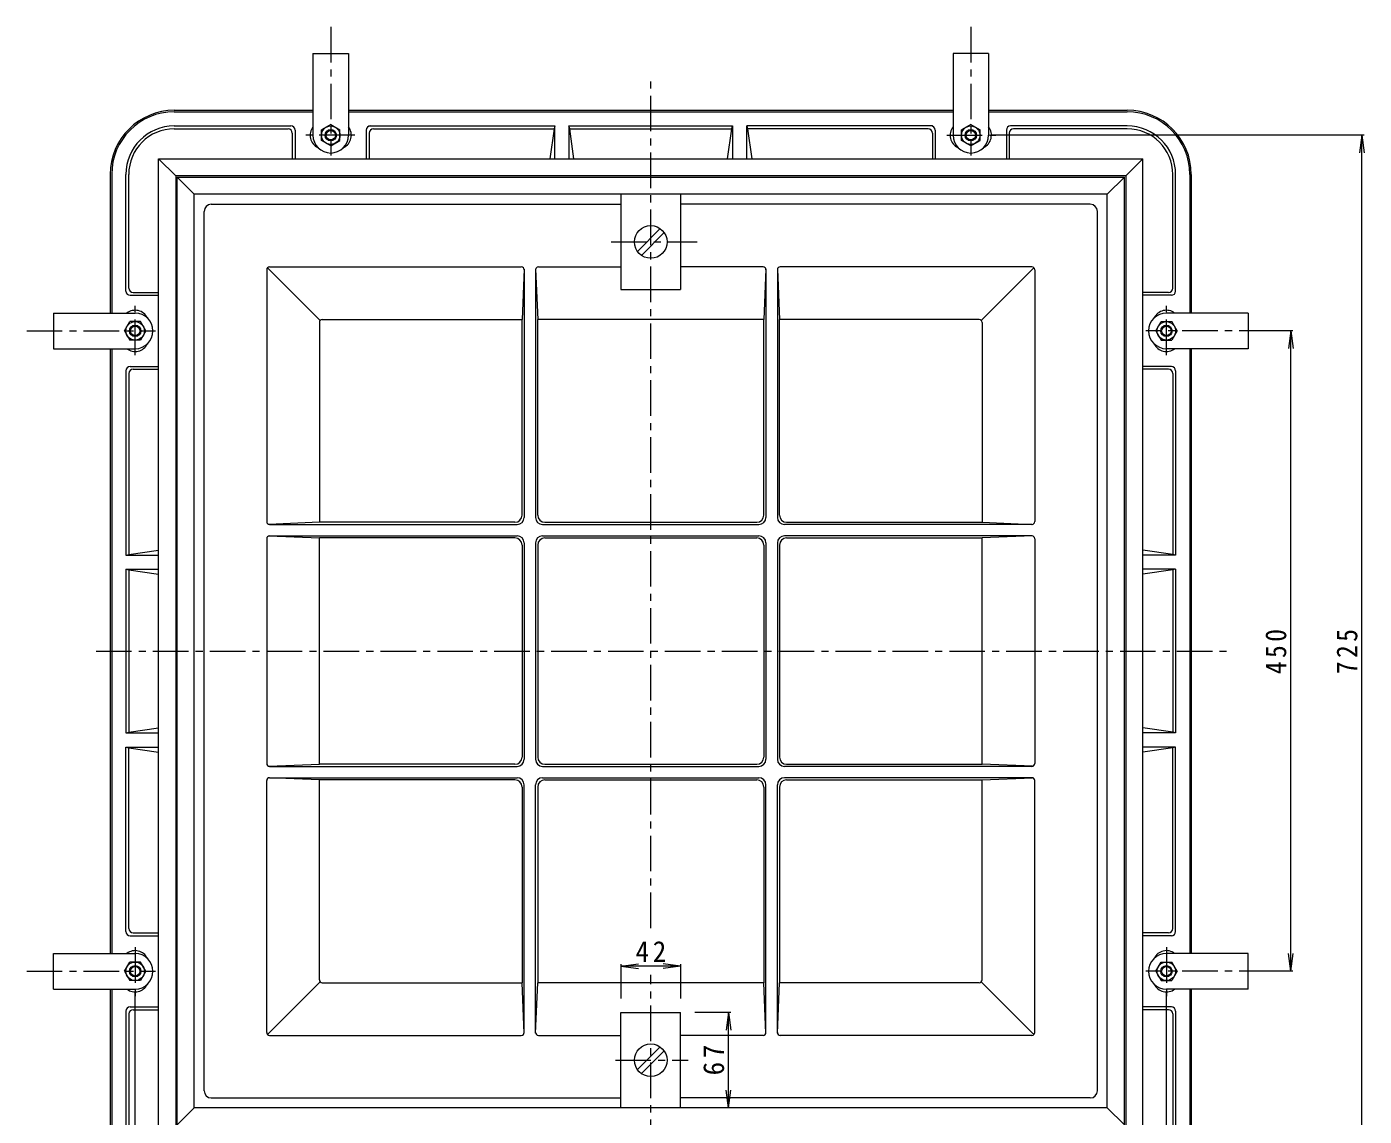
# Model space of a CAD drawing. Units: millimetres at full size, sheet at 1:5. Extents: x -921 to 861, y -686 to 607.
# Drawn here: x -921 to 19, y -294 to 471 of the extents above; entities that cross this region are included whole.
import ezdxf

# ---------------------------------------------------------------- set-up
doc = ezdxf.new("R2010")
doc.units = ezdxf.units.MM
doc.header["$LTSCALE"] = 5
doc.linetypes.add('CHAIN1', pattern=[8, 5, -1, 1, -1])
for name, color, linetype, lineweight in [('B-0', 3, 'Continuous', 9), ('B-1', 2, 'Continuous', 9), ('B-4', 7, 'Continuous', 9)]:
    doc.layers.add(name, color=color, linetype=linetype, lineweight=lineweight)
doc.styles.add('ＭＳ ゴシック', font='')
doc.styles.get('ＭＳ ゴシック').set_extended_font_data('MS Gothic')

msp = doc.modelspace()

# ---------------------------------------------------------------- linework, layer by layer
at = {"layer": 'B-0', "color": 2}
for p, q in [((-719.817, 452.637), (-719.817, 395.138)), ((-244.817, 452.637), (-244.817, 395.138)), ((-707.317, 402.637), (-713.817, 398.885)), ((-707.317, 402.637), (-700.817, 398.885)), ((-700.817, 391.39), (-700.817, 398.885)), ((-257.317, 402.637), (-263.817, 398.885)), ((-263.817, 391.39), (-263.817, 398.885)), ((-257.317, 402.637), (-250.817, 398.885)), ((-707.317, 387.638), (-700.817, 391.39)), ((-257.317, 387.638), (-263.817, 391.39)), ((-902.317, 270.137), (-844.817, 270.137)), ((-852.317, 257.637), (-848.564, 264.137)), ((-62.317, 270.137), (-119.817, 270.137)), ((-112.317, 257.637), (-116.07, 264.137)), ((-852.317, 257.637), (-848.564, 251.137)), ((-837.317, 257.637), (-841.07, 251.137)), ((-127.317, 257.637), (-123.564, 251.137)), ((-112.317, 257.637), (-116.07, 251.137)), ((-841.07, 251.137), (-848.564, 251.137)), ((-123.564, 251.137), (-116.07, 251.137)), ((-852.317, -192.363), (-848.564, -185.862)), ((-841.07, -185.862), (-848.564, -185.862)), ((-837.317, -192.363), (-841.07, -185.862)), ((-127.317, -192.363), (-123.564, -185.862)), ((-123.564, -185.862), (-116.07, -185.862)), ((-112.317, -192.363), (-116.07, -185.862)), ((-852.317, -192.363), (-848.564, -198.862)), ((-112.317, -192.363), (-116.07, -198.862)), ((-902.317, -204.862), (-844.817, -204.862)), ((-62.317, -204.862), (-119.817, -204.862))]:
    msp.add_line(p, q, dxfattribs=at)
at = {"layer": 'B-0', "linetype": 'CHAIN1'}
for p, q in [((-482.317, -162.081), (-482.317, 433.265)), ((-510.19, 320.138), (-449.744, 320.138)), ((-872.343, 32.637), (-77.599, 32.637)), ((-482.317, -361.479), (-482.317, -194.877)), ((-507.153, -254.863), (-456.053, -254.863))]:
    msp.add_line(p, q, dxfattribs=at)
at = {"layer": 'B-0'}
for p, q in [((-815.317, -300.363), (-815.317, 365.637)), ((-815.317, 365.637), (-803.317, 353.638)), ((-815.317, 365.637), (-149.317, 365.637)), ((-149.317, 365.637), (-161.317, 353.638)), ((-149.317, -300.363), (-149.317, 365.637)), ((-803.317, -288.363), (-803.317, 353.638)), ((-161.317, 353.638), (-803.317, 353.638)), ((-461.317, 353.638), (-461.317, 286.637)), ((-161.317, -288.363), (-161.317, 353.638)), ((-796.317, -276.363), (-796.317, 341.637)), ((-791.317, 346.637), (-503.317, 346.637)), ((-173.317, 346.637), (-461.317, 346.637)), ((-168.317, -276.363), (-168.317, 341.637)), ((-491.739, 313.544), (-475.723, 329.559)), ((-488.911, 310.715), (-472.895, 326.731)), ((-714.731, 265.052), (-751.731, 302.052)), ((-750.317, 302.638), (-573.317, 302.638)), ((-571.378, 301.128), (-572.817, 265.637)), ((-563.256, 301.128), (-561.817, 265.637)), ((-561.317, 302.638), (-503.317, 302.638)), ((-403.317, 302.638), (-461.317, 302.638)), ((-401.378, 301.128), (-402.817, 265.637)), ((-393.256, 301.128), (-391.817, 265.637)), ((-214.317, 302.638), (-391.317, 302.638)), ((-249.903, 265.052), (-212.903, 302.052)), ((-752.317, 300.637), (-752.317, 123.637)), ((-571.317, 300.637), (-571.317, 126.637)), ((-563.317, 300.637), (-563.317, 126.637)), ((-401.317, 300.637), (-401.317, 126.637)), ((-393.317, 300.637), (-393.317, 126.637)), ((-212.317, 300.637), (-212.317, 123.637)), ((-715.317, 263.637), (-715.317, 123.137)), ((-713.317, 265.637), (-572.817, 265.637)), ((-572.817, 128.137), (-572.817, 265.637)), ((-402.817, 265.637), (-561.817, 265.637)), ((-561.817, 128.137), (-561.817, 265.637)), ((-402.817, 128.137), (-402.817, 265.637)), ((-391.817, 128.137), (-391.817, 265.637)), ((-251.317, 265.637), (-391.817, 265.637)), ((-249.317, 263.637), (-249.317, 123.137)), ((-715.317, 123.137), (-750.808, 121.699)), ((-577.817, 123.137), (-715.317, 123.137)), ((-556.817, 123.137), (-407.817, 123.137)), ((-386.817, 123.137), (-249.317, 123.137)), ((-249.317, 123.137), (-213.826, 121.699)), ((-750.808, 113.576), (-715.317, 112.137)), ((-750.317, 121.637), (-576.317, 121.637)), ((-750.317, 113.638), (-576.317, 113.638)), ((-558.317, 121.637), (-406.317, 121.637)), ((-558.317, 113.638), (-406.317, 113.638)), ((-214.317, 121.637), (-388.317, 121.637)), ((-214.317, 113.638), (-388.317, 113.638)), ((-213.826, 113.576), (-249.317, 112.137)), ((-752.317, 111.637), (-752.317, -46.363)), ((-715.317, -46.863), (-715.317, 112.137)), ((-577.817, 112.137), (-715.317, 112.137)), ((-572.817, 107.138), (-572.817, -41.863)), ((-571.317, 108.638), (-571.317, -43.363)), ((-563.317, 108.638), (-563.317, -43.363)), ((-561.817, 107.138), (-561.817, -41.863)), ((-556.817, 112.137), (-407.817, 112.137)), ((-402.817, 107.138), (-402.817, -41.863)), ((-401.317, 108.638), (-401.317, -43.363)), ((-393.317, 108.638), (-393.317, -43.363)), ((-391.817, 107.138), (-391.817, -41.863)), ((-386.817, 112.137), (-249.317, 112.137)), ((-249.317, -46.863), (-249.317, 112.137)), ((-212.317, 111.637), (-212.317, -46.363)), ((-750.808, -48.301), (-715.317, -46.863)), ((-577.817, -46.863), (-715.317, -46.863)), ((-556.817, -46.863), (-407.817, -46.863)), ((-386.817, -46.863), (-249.317, -46.863)), ((-213.826, -48.301), (-249.317, -46.863)), ((-750.317, -48.363), (-576.317, -48.363)), ((-750.317, -56.362), (-576.317, -56.362)), ((-558.317, -48.363), (-406.317, -48.363)), ((-558.317, -56.362), (-406.317, -56.362)), ((-214.317, -48.363), (-388.317, -48.363)), ((-214.317, -56.362), (-388.317, -56.362)), ((-752.317, -235.363), (-752.317, -58.363)), ((-715.317, -57.863), (-750.808, -56.424)), ((-577.817, -57.863), (-715.317, -57.863)), ((-715.317, -198.363), (-715.317, -57.863)), ((-572.817, -62.863), (-572.817, -200.363)), ((-571.317, -235.363), (-571.317, -61.362)), ((-563.317, -235.363), (-563.317, -61.362)), ((-561.817, -62.863), (-561.817, -200.363)), ((-556.817, -57.863), (-407.817, -57.863)), ((-402.817, -62.863), (-402.817, -200.363)), ((-401.317, -235.363), (-401.317, -61.362)), ((-393.317, -235.363), (-393.317, -61.362)), ((-391.817, -62.863), (-391.817, -200.363)), ((-386.817, -57.863), (-249.317, -57.863)), ((-249.317, -57.863), (-213.826, -56.424)), ((-249.317, -198.363), (-249.317, -57.863)), ((-212.317, -235.363), (-212.317, -58.363)), ((-714.731, -199.777), (-751.731, -236.777)), ((-713.317, -200.363), (-572.817, -200.363)), ((-571.378, -235.853), (-572.817, -200.363)), ((-563.256, -235.853), (-561.817, -200.363)), ((-402.817, -200.363), (-561.817, -200.363)), ((-401.378, -235.853), (-402.817, -200.363)), ((-393.256, -235.853), (-391.817, -200.363)), ((-251.317, -200.363), (-391.817, -200.363)), ((-212.903, -236.777), (-249.903, -199.777)), ((-461.317, -288.363), (-461.317, -221.362)), ((-750.317, -237.363), (-573.317, -237.363)), ((-561.317, -237.363), (-503.317, -237.363)), ((-403.317, -237.363), (-461.317, -237.363)), ((-214.317, -237.363), (-391.317, -237.363)), ((-491.739, -261.456), (-475.723, -245.441)), ((-488.911, -264.285), (-472.895, -248.269)), ((-791.317, -281.363), (-503.317, -281.363)), ((-173.317, -281.363), (-461.317, -281.363)), ((-815.317, -300.363), (-803.317, -288.363)), ((-161.317, -288.363), (-803.317, -288.363)), ((-149.317, -300.363), (-161.317, -288.363))]:
    msp.add_line(p, q, dxfattribs=at)
at = {"layer": 'B-0', "color": 2}
for points in [[(-719.817, 452.637), (-694.816, 452.637), (-694.816, 395.138)], [(-244.817, 452.637), (-269.818, 452.637), (-269.818, 395.138)], [(-707.317, 387.638), (-713.817, 391.39), (-713.817, 398.885)], [(-257.317, 387.638), (-250.817, 391.39), (-250.817, 398.885)], [(-902.317, 270.137), (-902.317, 245.137), (-844.817, 245.137)], [(-837.317, 257.637), (-841.07, 264.137), (-848.564, 264.137)], [(-127.317, 257.637), (-123.564, 264.137), (-116.07, 264.137)], [(-62.317, 270.137), (-62.317, 245.137), (-119.817, 245.137)], [(-902.317, -204.862), (-902.317, -179.862), (-844.817, -179.862)], [(-62.317, -204.862), (-62.317, -179.862), (-119.817, -179.862)], [(-837.317, -192.363), (-841.07, -198.862), (-848.564, -198.862)], [(-127.317, -192.363), (-123.564, -198.862), (-116.07, -198.862)]]:
    msp.add_lwpolyline(points, dxfattribs=at)
at = {"layer": 'B-0'}
for points in [[(-503.317, 353.638), (-503.317, 286.637), (-461.317, 286.637)], [(-503.317, -288.363), (-503.317, -221.362), (-461.317, -221.362)]]:
    msp.add_lwpolyline(points, dxfattribs=at)
at = {"layer": 'B-0', "color": 2}
for centre, radius in [((-707.317, 395.143), 6.5), ((-707.317, 395.138), 4), ((-707.317, 395.138), 3.324), ((-257.317, 395.143), 6.5), ((-257.317, 395.138), 4), ((-257.317, 395.138), 3.324), ((-844.823, 257.637), 6.5), ((-119.811, 257.637), 6.5), ((-844.817, 257.637), 4), ((-844.817, 257.637), 3.324), ((-119.817, 257.637), 4), ((-119.817, 257.637), 3.324), ((-844.823, -192.363), 6.5), ((-119.811, -192.363), 6.5), ((-844.817, -192.363), 4), ((-844.817, -192.363), 3.324), ((-119.817, -192.363), 4), ((-119.817, -192.363), 3.324)]:
    msp.add_circle(centre, radius, dxfattribs=at)
at = {"layer": 'B-0'}
for centre in [(-482.317, 320.138), (-482.317, -254.863)]:
    msp.add_circle(centre, 11.5, dxfattribs=at)
at = {"layer": 'B-0', "color": 2}
for centre, radius, start, end in [((-712.317, 395.138), 9.5, 142.1366, 244.43275), ((-707.317, 395.138), 12.5, 180, 0), ((-702.317, 395.138), 9.5, 295.56725, 37.8634), ((-262.317, 395.138), 9.5, 142.1366, 244.43275), ((-257.317, 395.138), 12.5, 180, 0), ((-252.317, 395.138), 9.5, 295.56725, 37.8634), ((-844.817, 262.637), 9.5, 25.56725, 127.8634), ((-844.817, 257.637), 12.5, 270, 90), ((-119.817, 257.637), 12.5, 90, 270), ((-119.817, 262.637), 9.5, 52.1366, 154.43275), ((-844.817, 252.637), 9.5, 232.1366, 334.43275), ((-119.817, 252.637), 9.5, 205.56725, 307.8634), ((-844.817, -187.362), 9.5, 25.56725, 127.8634), ((-119.817, -187.362), 9.5, 52.1366, 154.43275), ((-844.817, -192.363), 12.5, 270, 90), ((-119.817, -192.363), 12.5, 90, 270), ((-844.817, -197.362), 9.5, 232.1366, 334.43275), ((-119.817, -197.362), 9.5, 205.56725, 307.8634)]:
    msp.add_arc(centre, radius, start, end, dxfattribs=at)
at = {"layer": 'B-0'}
for centre, radius, start, end in [((-791.317, 341.637), 5, 90, 180), ((-173.317, 341.637), 5, 0, 90), ((-750.317, 300.637), 2, 90, 180), ((-573.317, 300.637), 2, 0, 90), ((-561.317, 300.637), 2, 90, 180), ((-403.317, 300.637), 2, 0, 90), ((-391.317, 300.637), 2, 90, 180), ((-214.317, 300.637), 2, 0, 90), ((-713.317, 263.637), 2, 90, 180), ((-251.317, 263.637), 2, 0, 90), ((-750.317, 123.637), 2, 180, 270), ((-577.817, 128.137), 5, 270, 0), ((-576.317, 126.637), 5, 270, 0), ((-558.317, 126.637), 5, 180, 270), ((-556.817, 128.137), 5, 180, 270), ((-407.817, 128.137), 5, 270, 0), ((-406.317, 126.637), 5, 270, 0), ((-388.317, 126.637), 5, 180, 270), ((-386.817, 128.137), 5, 180, 270), ((-214.317, 123.637), 2, 270, 0), ((-750.317, 111.637), 2, 90, 180), ((-576.317, 108.638), 5, 0, 90), ((-558.317, 108.638), 5, 90, 180), ((-406.317, 108.638), 5, 0, 90), ((-388.317, 108.638), 5, 90, 180), ((-214.317, 111.637), 2, 0, 90), ((-577.817, 107.138), 5, 0, 90), ((-556.817, 107.138), 5, 90, 180), ((-407.817, 107.138), 5, 0, 90), ((-386.817, 107.138), 5, 90, 180), ((-750.317, -46.363), 2, 180, 270), ((-577.817, -41.863), 5, 270, 0), ((-576.317, -43.363), 5, 270, 0), ((-558.317, -43.363), 5, 180, 270), ((-556.817, -41.863), 5, 180, 270), ((-407.817, -41.863), 5, 270, 0), ((-406.317, -43.363), 5, 270, 0), ((-388.317, -43.363), 5, 180, 270), ((-386.817, -41.863), 5, 180, 270), ((-214.317, -46.363), 2, 270, 0), ((-750.317, -58.363), 2, 90, 180), ((-576.317, -61.362), 5, 0, 90), ((-558.317, -61.362), 5, 90, 180), ((-406.317, -61.362), 5, 0, 90), ((-388.317, -61.362), 5, 90, 180), ((-214.317, -58.363), 2, 0, 90), ((-577.817, -62.863), 5, 0, 90), ((-556.817, -62.863), 5, 90, 180), ((-407.817, -62.863), 5, 0, 90), ((-386.817, -62.863), 5, 90, 180), ((-713.317, -198.363), 2, 180, 270), ((-251.317, -198.363), 2, 270, 0), ((-750.317, -235.363), 2, 180, 270), ((-573.317, -235.363), 2, 270, 0), ((-561.317, -235.363), 2, 180, 270), ((-403.317, -235.363), 2, 270, 0), ((-391.317, -235.363), 2, 180, 270), ((-214.317, -235.363), 2, 270, 0), ((-791.317, -276.363), 5, 180, 270), ((-173.317, -276.363), 5, 270, 0)]:
    msp.add_arc(centre, radius, start, end, dxfattribs=at)
at = {"layer": 'B-1', "linetype": 'CHAIN1'}
for p, q in [((-707.317, 471.358), (-707.317, 380.8)), ((-257.317, 471.358), (-257.317, 380.8)), ((-690.379, 395.138), (-724.872, 395.138)), ((-274.255, 395.138), (-239.762, 395.138)), ((-844.817, 240.7), (-844.817, 275.192)), ((-119.817, 240.7), (-119.817, 275.192)), ((-921.037, 257.637), (-830.479, 257.637)), ((-43.597, 257.637), (-134.155, 257.637)), ((-844.817, -175.425), (-844.817, -209.917)), ((-119.817, -175.425), (-119.817, -209.917)), ((-921.037, -192.363), (-830.479, -192.363)), ((-43.597, -192.363), (-134.155, -192.363))]:
    msp.add_line(p, q, dxfattribs=at)
at = {"layer": 'B-1'}
for p, q in [((-817.317, 412.638), (-719.817, 412.638)), ((-817.317, 411.638), (-719.817, 411.638)), ((-694.816, 412.638), (-269.818, 412.638)), ((-694.816, 411.638), (-269.818, 411.638)), ((-244.817, 412.638), (-147.317, 412.638)), ((-244.817, 411.638), (-147.317, 411.638)), ((-817.317, 401.637), (-735.317, 401.637)), ((-817.317, 399.638), (-737.317, 399.638)), ((-734.317, 396.637), (-734.317, 378.637)), ((-732.317, 398.637), (-732.317, 378.637)), ((-682.317, 398.637), (-682.317, 378.637)), ((-680.317, 401.637), (-549.817, 401.637)), ((-680.317, 396.637), (-680.317, 378.637)), ((-677.317, 399.638), (-550.317, 399.638)), ((-549.817, 378.637), (-549.817, 401.637)), ((-539.817, 401.637), (-539.817, 378.637)), ((-539.817, 401.637), (-424.817, 401.637)), ((-539.317, 399.638), (-425.317, 399.638)), ((-424.817, 401.637), (-424.817, 378.637)), ((-414.817, 378.637), (-414.817, 401.637)), ((-284.317, 401.637), (-414.817, 401.637)), ((-287.317, 399.638), (-414.317, 399.638)), ((-284.317, 396.637), (-284.317, 378.637)), ((-282.317, 398.637), (-282.317, 378.637)), ((-232.317, 398.637), (-232.317, 378.637)), ((-230.317, 396.637), (-230.317, 378.637)), ((-147.317, 401.637), (-229.317, 401.637)), ((-147.317, 399.638), (-227.317, 399.638)), ((-828.317, -313.363), (-828.317, 378.637)), ((-828.317, 378.637), (-816.317, 366.637)), ((-828.317, 378.637), (-136.317, 378.637)), ((-136.317, 378.637), (-148.317, 366.637)), ((-136.317, -313.363), (-136.317, 378.637)), ((-862.317, 367.637), (-862.317, 270.137)), ((-861.317, 367.637), (-861.317, 270.137)), ((-851.317, 285.638), (-851.317, 367.637)), ((-849.317, 287.638), (-849.317, 367.637)), ((-115.317, 287.638), (-115.317, 367.637)), ((-113.317, 285.638), (-113.317, 367.637)), ((-103.317, 367.637), (-103.317, 270.137)), ((-102.317, 367.637), (-102.317, 270.137)), ((-816.317, 366.637), (-816.317, -301.363)), ((-148.317, 366.637), (-816.317, 366.637)), ((-148.317, 366.637), (-148.317, -301.363)), ((-848.317, 282.638), (-828.317, 282.638)), ((-846.317, 284.637), (-828.317, 284.637)), ((-118.317, 284.637), (-136.317, 284.637)), ((-116.317, 282.638), (-136.317, 282.638)), ((-862.317, 245.137), (-862.317, -179.862)), ((-861.317, 245.137), (-861.317, -179.862)), ((-103.317, 245.137), (-103.317, -179.862)), ((-102.317, 245.137), (-102.317, -179.862)), ((-851.317, 229.637), (-851.317, 100.138)), ((-849.317, 227.638), (-849.317, 100.637)), ((-848.317, 232.638), (-828.317, 232.638)), ((-846.317, 230.638), (-828.317, 230.638)), ((-116.317, 232.638), (-136.317, 232.638)), ((-118.317, 230.638), (-136.317, 230.638)), ((-115.317, 227.638), (-115.317, 100.637)), ((-113.317, 229.637), (-113.317, 100.138)), ((-851.317, 100.138), (-828.317, 100.138)), ((-113.317, 100.138), (-136.317, 100.138)), ((-851.317, 90.137), (-828.317, 90.137)), ((-851.317, 90.137), (-851.317, -24.863)), ((-849.317, 89.638), (-849.317, -24.363)), ((-113.317, 90.137), (-136.317, 90.137)), ((-115.317, 89.638), (-115.317, -24.363)), ((-113.317, 90.137), (-113.317, -24.863)), ((-851.317, -24.863), (-828.317, -24.863)), ((-113.317, -24.863), (-136.317, -24.863)), ((-851.317, -34.863), (-828.317, -34.863)), ((-851.317, -164.363), (-851.317, -34.863)), ((-849.317, -162.363), (-849.317, -35.363)), ((-113.317, -34.863), (-136.317, -34.863)), ((-115.317, -162.363), (-115.317, -35.363)), ((-113.317, -164.363), (-113.317, -34.863)), ((-848.317, -167.363), (-828.317, -167.363)), ((-846.317, -165.363), (-828.317, -165.363)), ((-118.317, -165.363), (-136.317, -165.363)), ((-116.317, -167.363), (-136.317, -167.363)), ((-862.317, -204.862), (-862.317, -302.362)), ((-861.317, -204.862), (-861.317, -302.362)), ((-103.317, -204.862), (-103.317, -302.362)), ((-102.317, -204.862), (-102.317, -302.362)), ((-851.317, -220.363), (-851.317, -302.363)), ((-849.317, -222.363), (-849.317, -302.363)), ((-848.317, -217.363), (-828.317, -217.363)), ((-846.317, -219.363), (-828.317, -219.363)), ((-116.317, -217.363), (-136.317, -217.363)), ((-118.317, -219.363), (-136.317, -219.363)), ((-115.317, -222.363), (-115.317, -302.363)), ((-113.317, -220.363), (-113.317, -302.363))]:
    msp.add_line(p, q, dxfattribs=at)
for points in [[(-549.817, 401.637), (-550.317, 399.638), (-553.317, 378.637)], [(-536.317, 378.637), (-539.317, 399.638), (-539.817, 401.637)], [(-428.317, 378.637), (-425.317, 399.638), (-424.817, 401.637)], [(-414.817, 401.637), (-414.317, 399.638), (-411.317, 378.637)], [(-851.317, 100.138), (-849.317, 100.637), (-828.317, 103.637)], [(-113.317, 100.138), (-115.317, 100.637), (-136.317, 103.637)], [(-851.317, 90.137), (-849.317, 89.638), (-828.317, 86.638)], [(-113.317, 90.137), (-115.317, 89.638), (-136.317, 86.638)], [(-851.317, -24.863), (-849.317, -24.363), (-828.317, -21.363)], [(-113.317, -24.863), (-115.317, -24.363), (-136.317, -21.363)], [(-851.317, -34.863), (-849.317, -35.363), (-828.317, -38.363)], [(-113.317, -34.863), (-115.317, -35.363), (-136.317, -38.363)]]:
    msp.add_lwpolyline(points, dxfattribs=at)
for centre, radius, start, end in [((-817.317, 367.637), 45, 90, 180), ((-817.317, 367.637), 44, 90, 180), ((-147.317, 367.637), 45, 0, 90), ((-147.317, 367.637), 44, 0, 90), ((-817.317, 367.637), 34, 90, 180), ((-817.317, 367.637), 32, 90, 180), ((-737.317, 396.637), 3, 0, 90), ((-735.317, 398.637), 3, 0, 90), ((-679.317, 398.637), 3, 90, 180), ((-677.317, 396.637), 3, 90, 180), ((-287.317, 396.637), 3, 0, 90), ((-285.317, 398.637), 3, 0, 90), ((-229.317, 398.637), 3, 90, 180), ((-227.317, 396.637), 3, 90, 180), ((-147.317, 367.637), 34, 0, 90), ((-147.317, 367.637), 32, 0, 90), ((-848.317, 285.638), 3, 180, 270), ((-846.317, 287.638), 3, 180, 270), ((-118.317, 287.638), 3, 270, 0), ((-116.317, 285.638), 3, 270, 0), ((-848.317, 229.637), 3, 90, 180), ((-846.317, 227.638), 3, 90, 180), ((-118.317, 227.638), 3, 0, 90), ((-116.317, 229.637), 3, 0, 90), ((-848.317, -164.363), 3, 180, 270), ((-846.317, -162.363), 3, 180, 270), ((-118.317, -162.363), 3, 270, 0), ((-116.317, -164.363), 3, 270, 0), ((-848.317, -220.363), 3, 90, 180), ((-846.317, -222.363), 3, 90, 180), ((-118.317, -222.363), 3, 0, 90), ((-116.317, -220.363), 3, 0, 90)]:
    msp.add_arc(centre, radius, start, end, dxfattribs=at)
at = {"layer": 'B-4'}
for p, q in [((19.183, 395.138), (-242.317, 395.138)), ((17.683, 395.138), (16.051, 382.744)), ((17.683, -329.863), (17.683, 395.138)), ((17.683, 395.138), (19.315, 382.744)), ((-30.817, 257.637), (-47.317, 257.637)), ((-32.317, 257.637), (-33.949, 245.244)), ((-32.317, -192.363), (-32.317, 257.637)), ((-32.317, 257.637), (-30.685, 245.244)), ((-503.317, -188.775), (-490.924, -187.144)), ((-503.317, -187.275), (-503.317, -211.362)), ((-461.317, -188.775), (-473.71, -187.144)), ((-461.317, -187.275), (-461.317, -211.362)), ((-32.317, -192.363), (-33.949, -179.97)), ((-32.317, -192.363), (-30.685, -179.97)), ((-461.317, -188.775), (-503.317, -188.775)), ((-503.317, -188.775), (-490.924, -190.407)), ((-461.317, -188.775), (-473.71, -190.407)), ((-30.817, -192.363), (-47.317, -192.363)), ((-844.817, -468.863), (-844.817, -207.363)), ((-119.817, -468.863), (-119.817, -207.363)), ((-426.08, -221.362), (-451.317, -221.362)), ((-427.58, -221.362), (-429.211, -233.756)), ((-427.58, -288.363), (-427.58, -221.362)), ((-427.58, -221.362), (-425.948, -233.756)), ((-427.58, -288.363), (-429.211, -275.97)), ((-427.58, -288.363), (-425.948, -275.97))]:
    msp.add_line(p, q, dxfattribs=at)

# ---------------------------------------------------------------- texts
at = {"layer": 'B-4', "color": 2, "char_height": 14.66, "attachment_point": 7, "rotation": 90, "style": 'ＭＳ ゴシック'}
for s, insert in [('\\T1.27;\\W0.9;450', (-35.317, 16.387)), ('\\T1.27;\\W0.9;725', (14.683, 16.387)), ('\\T1.27;\\W0.95;67', (-430.58, -265.488))]:
    msp.add_mtext(s, dxfattribs=dict(at, insert=insert))
at = {"layer": 'B-4', "color": 2, "insert": (-492.942, -185.775), "char_height": 14.66, "attachment_point": 7, "style": 'ＭＳ ゴシック'}
msp.add_mtext('\\T1.27;\\W0.95;42', dxfattribs=at)

doc.saveas('drawing.dxf')
